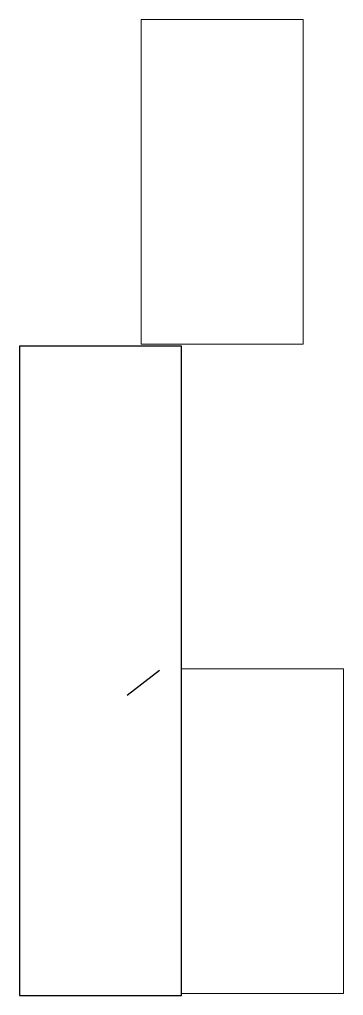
# Model space of a CAD drawing. Header units: millimetres. Extents: x -92759 to 184353, y -15225 to 86714.
# Drawn here: x -42433 to -42033, y 74761 to 75964 of the extents above; entities that cross this region are included whole.
import ezdxf

# ---------------------------------------------------------------- set-up
doc = ezdxf.new("R2010")
doc.units = ezdxf.units.MM
for name, color, linetype in [('0-1', 9, 'Continuous'), ('M-ACMV_FCU', 5, 'Continuous'), ('S-_COLN----_E', 8, 'Continuous')]:
    doc.layers.add(name, color=color, linetype=linetype)
doc.layers.add('M-ACMV_Control Panel', color=7, linetype='Continuous', lineweight=25)

# ---------------------------------------------------------------- blocks, each defined once
blk = doc.blocks.new('IDA - Rectangle Column - 200W X 800D-9727706-BLK8_RHH_1ST STOREY PLAN')
at = {"layer": 'S-_COLN----_E'}
h = blk.add_hatch(dxfattribs=at)
h.set_pattern_fill('FP_23', color=256, style=0, pattern_type=2)
h.set_pattern_definition([(50, (-12470.95, -2081.7), (1093.104, -95.634), [114.3, -1257.3]), (355, (-12471, -2081.7), (-211.46, 1146.34), [91.44, -1005.84]), (100.451, (-12379.9, -2089.7), (881.66, 1050.7), [97.14, -1068.54]), (46.184, (-12471, -1776.9), (1626.47, -252.26), [171.45, -1885.95]), (96.636, (-12335.4, -1798), (1424.42, 1484.57), [145.71, -1602.81]), (351.184, (-12471, -1776.9), (1424.43, 1484.55), [137.16, -1508.76]), (21, (-12318.55, -1853.1), (909.686, -613.59), [114.3, -1257.3]), (326, (-12318.5, -1853.1), (370.81, 1105.13), [91.44, -1005.84]), (71.451, (-12242.7, -1904.2), (1280.5, 491.53), [97.14, -1068.54]), (37.5, (-12470.95, -2081.7), (18.531, 507.33), [50.292, -943.356, 50.292, -1980.438]), (37.5, (-12470.95, -2081.7), (18.531, 507.33), [-1043.94, -970.788, 50.292, -959.358]), (7.5, (-12470.95, -2081.7), (400.918, 601.084), [50.292, -531.876, 50.292, -920.496, -384.81]), (7.5, (-12470.95, -2081.7), (400.918, 601.084), [-1552.956, 50.29, -334.52]), (327.5, (-12810.8, -2081.7), (813.545, -34.374), [50.292, -330.708, 50.292, -2715.768]), (327.5, (-12810.8, -2081.7), (813.545, -34.374), [-431.292, -1138.428, 50.292, -1527.048]), (317.5, (-12963.2, -2081.7), (888.775, 152.56), [50.29, -445.01, 50.29, -1859.28]), (317.5, (-12963.2, -2081.7), (888.775, 152.56), [-545.59, -739.14, 50.29, -1069.85])])
h.paths.add_polyline_path([(100, -400), (100, 400), (-100, 400), (-100, -400)])
for p, q in [((100, 400), (-100, 400)), ((-100, 400), (-100, -400)), ((100, -400), (100, 400)), ((-100, -400), (100, -400))]:
    blk.add_line(p, q, dxfattribs=at)
blk = doc.blocks.new('A$Cb2bf8f38')
at = {"layer": 'S-_COLN----_E'}
blk.add_blockref('IDA - Rectangle Column - 200W X 800D-9727706-BLK8_RHH_1ST STOREY PLAN', (600, 42620), dxfattribs=at)
blk = doc.blocks.new('A$Ce886c8c0')
at = {"layer": 'M-ACMV_Control Panel', "lineweight": 5}
blk.add_lwpolyline([(200, -200), (200, 200), (0, 200), (0, -200)], close=True, dxfattribs=at)
blk.add_solid([(0, -200), (200, -200), (200, 200), (0, -200)], dxfattribs=at)
blk = doc.blocks.new('ACMV_B8L1_R9')
at = {"layer": 'M-ACMV_Control Panel', "lineweight": 5, "xscale": -1}
for p in [(247720, -34190.9), (247770, -34990.9)]:
    blk.add_blockref('A$Ce886c8c0', p, dxfattribs=at)

msp = doc.modelspace()

# ---------------------------------------------------------------- block references
at = {"layer": '0-1'}
msp.add_blockref('A$Cb2bf8f38', (-42933, 32541.2), dxfattribs=at)

# ---------------------------------------------------------------- next in the draw order: block references
at = {"layer": 'M-ACMV_FCU', "color": 5}
msp.add_blockref('ACMV_B8L1_R9', (-289803, 109954.6), dxfattribs=at)

doc.saveas('drawing.dxf')
